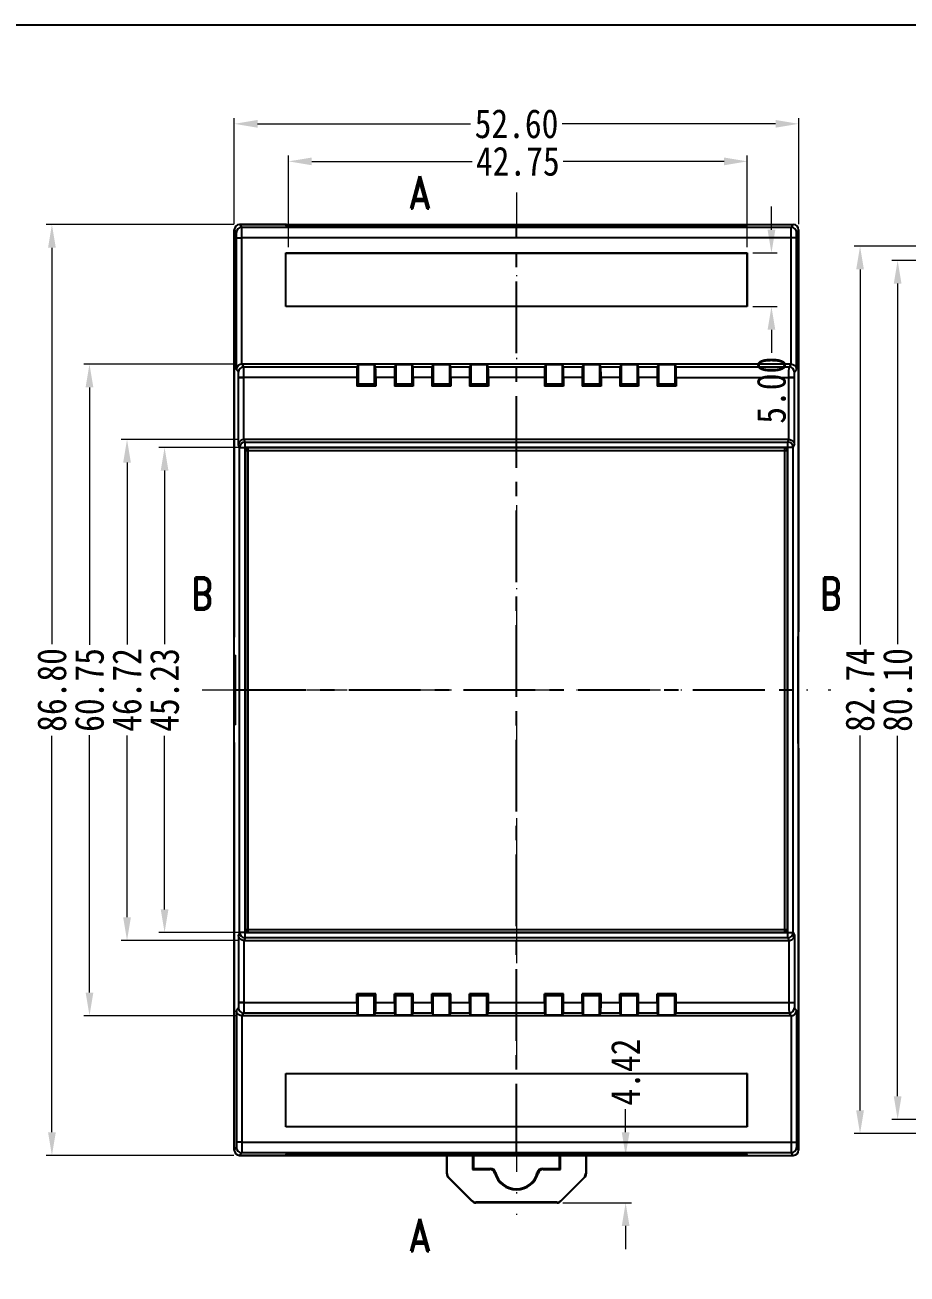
# Model space of a CAD drawing. Header units: millimetres. Extents: x -240 to 62, y -2715 to -2502.
# Drawn here: x -163.6 to -81.4, y -2618.7 to -2502.3 of the extents above; entities that cross this region are included whole.
import ezdxf
from ezdxf.enums import TextEntityAlignment as Align

# ---------------------------------------------------------------- set-up
doc = ezdxf.new("R2010")
doc.units = ezdxf.units.MM
doc.linetypes.add('CENTER', pattern=[50.8, 31.75, -6.35, 6.35, -6.35])
doc.linetypes.add('DIVIDE', pattern=[31.75, 12.7, -6.35, 0, -6.35, 0, -6.35])
doc.layers.add('dim', color=3, linetype='Continuous', lineweight=9)
doc.layers.add('hatch', color=56, linetype='Continuous', lineweight=9)
doc.styles.add('FFS', font='SIMFANG.TTF', dxfattribs={"width": 0.85})
doc.styles.add('LongTou', font='romand.shx', dxfattribs={"width": 0.8, "bigfont": 'whgdtxt.shx'})
doc.dimstyles.new('YanXiu', dxfattribs={"dimtxt": 2.5, "dimasz": 2.2, "dimexe": 1, "dimexo": 0.6, "dimgap": 0.66, "dimtad": 0, "dimzin": 1, "dimdsep": 46, "dimtxsty": 'FFS', "dimcen": 0, "dimclrd": 256, "dimclre": 131, "dimclrt": 42, "dimazin": 0, "dimtfac": 1, "dimtofl": 0, "dimtmove": 0, "dimatfit": 3, "dimfxl": 1, "dimlwd": 5, "dimlwe": 5, "dimarcsym": 0})

# ---------------------------------------------------------------- blocks, each defined once
blk = doc.blocks.new('*D15')
at = {"layer": 'Defpoints', "color": 0}
for p in [(-61.61, 171.48), (-53.86, 171.48), (-53.86, 126.24)]:
    blk.add_point(p, dxfattribs=at)
at = {"layer": 'dim', "color": 131, "lineweight": 5}
for p, q in [((-54.4, 171.48), (-62.15, 171.48)), ((-54.4, 126.24), (-62.15, 126.24))]:
    blk.add_line(p, q, dxfattribs=at)
at = {"layer": 'dim', "lineweight": 5}
for p, q in [((-61.61, 169.32), (-61.61, 153.14)), ((-61.61, 128.4), (-61.61, 144.58))]:
    blk.add_line(p, q, dxfattribs=at)
at = {"layer": 'dim'}
for points in [[(-61.97, 169.32), (-61.25, 169.32), (-61.61, 171.48)], [(-61.97, 128.4), (-61.25, 128.4), (-61.61, 126.24)]]:
    blk.add_solid(points, dxfattribs=at)
at = {"layer": 'dim', "color": 42, "insert": (-61.61, 148.86), "char_height": 2.7, "attachment_point": 5, "rotation": 90, "style": 'FFS'}
blk.add_mtext('45.23', dxfattribs=at)
blk = doc.blocks.new('*D20')
at = {"layer": 'Defpoints', "color": 0}
for p in [(-22.31, 105.46), (-18.64, 105.46), (-25.02, 101.04)]:
    blk.add_point(p, dxfattribs=at)
at = {"layer": 'dim', "lineweight": 5}
for p, q in [((-18.64, 107.62), (-18.64, 109.78)), ((-18.64, 98.88), (-18.64, 96.72))]:
    blk.add_line(p, q, dxfattribs=at)
at = {"layer": 'dim', "color": 131, "lineweight": 5}
for p, q in [((-21.77, 105.46), (-18.1, 105.46)), ((-24.48, 101.04), (-18.1, 101.04))]:
    blk.add_line(p, q, dxfattribs=at)
at = {"layer": 'dim'}
for points in [[(-19, 107.62), (-18.28, 107.62), (-18.64, 105.46)], [(-19, 98.88), (-18.28, 98.88), (-18.64, 101.04)]]:
    blk.add_solid(points, dxfattribs=at)
at = {"layer": 'dim', "color": 42, "insert": (-18.64, 113.23), "char_height": 2.7, "attachment_point": 5, "rotation": 90, "style": 'FFS'}
blk.add_mtext('4.42', dxfattribs=at)
blk = doc.blocks.new('*D24')
at = {"layer": 'Defpoints', "color": 0}
for p in [(-54.61, 192.26), (-72.11, 105.46), (-54.61, 105.46)]:
    blk.add_point(p, dxfattribs=at)
at = {"layer": 'dim', "color": 131, "lineweight": 5}
for p, q in [((-55.15, 192.26), (-72.65, 192.26)), ((-55.15, 105.46), (-72.65, 105.46))]:
    blk.add_line(p, q, dxfattribs=at)
at = {"layer": 'dim', "lineweight": 5}
for p, q in [((-72.11, 190.1), (-72.11, 153.14)), ((-72.11, 107.62), (-72.11, 144.58))]:
    blk.add_line(p, q, dxfattribs=at)
at = {"layer": 'dim'}
for points in [[(-72.47, 190.1), (-71.75, 190.1), (-72.11, 192.26)], [(-72.47, 107.62), (-71.75, 107.62), (-72.11, 105.46)]]:
    blk.add_solid(points, dxfattribs=at)
at = {"layer": 'dim', "color": 42, "insert": (-72.11, 148.86), "char_height": 2.7, "attachment_point": 5, "rotation": 90, "style": 'FFS'}
blk.add_mtext('86.80', dxfattribs=at)
blk = doc.blocks.new('*D25')
at = {"layer": 'Defpoints', "color": 0}
for p in [(-54.41, 179.23), (-68.61, 118.49), (-54.41, 118.49)]:
    blk.add_point(p, dxfattribs=at)
at = {"layer": 'dim', "color": 131, "lineweight": 5}
for p, q in [((-54.95, 179.23), (-69.15, 179.23)), ((-54.95, 118.49), (-69.15, 118.49))]:
    blk.add_line(p, q, dxfattribs=at)
at = {"layer": 'dim', "lineweight": 5}
for p, q in [((-68.61, 177.07), (-68.61, 153.08)), ((-68.61, 120.65), (-68.61, 144.64))]:
    blk.add_line(p, q, dxfattribs=at)
at = {"layer": 'dim'}
for points in [[(-68.97, 177.07), (-68.25, 177.07), (-68.61, 179.23)], [(-68.97, 120.65), (-68.25, 120.65), (-68.61, 118.49)]]:
    blk.add_solid(points, dxfattribs=at)
at = {"layer": 'dim', "color": 42, "insert": (-68.61, 148.86), "char_height": 2.7, "attachment_point": 5, "rotation": 90, "style": 'FFS'}
blk.add_mtext('60.75', dxfattribs=at)
blk = doc.blocks.new('*D26')
at = {"layer": 'Defpoints', "color": 0}
for p in [(-54.21, 172.22), (-65.11, 125.5), (-54.21, 125.5)]:
    blk.add_point(p, dxfattribs=at)
at = {"layer": 'dim', "color": 131, "lineweight": 5}
for p, q in [((-54.75, 172.22), (-65.65, 172.22)), ((-54.75, 125.5), (-65.65, 125.5))]:
    blk.add_line(p, q, dxfattribs=at)
at = {"layer": 'dim', "lineweight": 5}
for p, q in [((-65.11, 170.06), (-65.11, 153.11)), ((-65.11, 127.66), (-65.11, 144.61))]:
    blk.add_line(p, q, dxfattribs=at)
at = {"layer": 'dim'}
for points in [[(-65.47, 170.06), (-64.75, 170.06), (-65.11, 172.22)], [(-65.47, 127.66), (-64.75, 127.66), (-65.11, 125.5)]]:
    blk.add_solid(points, dxfattribs=at)
at = {"layer": 'dim', "color": 42, "insert": (-65.11, 148.86), "char_height": 2.7, "attachment_point": 5, "rotation": 90, "style": 'FFS'}
blk.add_mtext('46.72', dxfattribs=at)
blk = doc.blocks.new('*D27')
at = {"layer": 'Defpoints', "color": 0}
for p in [(54.5, 190.23), (3.21, 107.49), (54.5, 107.49)]:
    blk.add_point(p, dxfattribs=at)
at = {"layer": 'dim', "color": 131, "lineweight": 5}
for p, q in [((53.96, 190.23), (2.67, 190.23)), ((53.96, 107.49), (2.67, 107.49))]:
    blk.add_line(p, q, dxfattribs=at)
at = {"layer": 'dim', "lineweight": 5}
for p, q in [((3.21, 188.07), (3.21, 153.09)), ((3.21, 109.65), (3.21, 144.63))]:
    blk.add_line(p, q, dxfattribs=at)
at = {"layer": 'dim'}
for points in [[(2.85, 188.07), (3.57, 188.07), (3.21, 190.23)], [(2.85, 109.65), (3.57, 109.65), (3.21, 107.49)]]:
    blk.add_solid(points, dxfattribs=at)
at = {"layer": 'dim', "color": 42, "insert": (3.21, 148.86), "char_height": 2.7, "attachment_point": 5, "rotation": 90, "style": 'FFS'}
blk.add_mtext('82.74', dxfattribs=at)
blk = doc.blocks.new('*D28')
at = {"layer": 'Defpoints', "color": 0}
for p in [(54.68, 188.91), (6.71, 108.81), (54.68, 108.81)]:
    blk.add_point(p, dxfattribs=at)
at = {"layer": 'dim', "color": 131, "lineweight": 5}
for p, q in [((54.14, 188.91), (6.17, 188.91)), ((54.14, 108.81), (6.17, 108.81))]:
    blk.add_line(p, q, dxfattribs=at)
at = {"layer": 'dim', "lineweight": 5}
for p, q in [((6.71, 186.75), (6.71, 153.14)), ((6.71, 110.97), (6.71, 144.58))]:
    blk.add_line(p, q, dxfattribs=at)
at = {"layer": 'dim'}
for points in [[(6.35, 186.75), (7.07, 186.75), (6.71, 188.91)], [(6.35, 110.97), (7.07, 110.97), (6.71, 108.81)]]:
    blk.add_solid(points, dxfattribs=at)
at = {"layer": 'dim', "color": 42, "insert": (6.71, 148.86), "char_height": 2.7, "attachment_point": 5, "rotation": 90, "style": 'FFS'}
blk.add_mtext('80.10', dxfattribs=at)
blk = doc.blocks.new('*D44')
at = {"layer": 'Defpoints', "color": 0}
for p in [(-7.31, 189.61), (-7.31, 184.61), (-5.05, 184.61)]:
    blk.add_point(p, dxfattribs=at)
at = {"layer": 'dim', "lineweight": 5}
for p, q in [((-5.05, 191.77), (-5.05, 193.93)), ((-5.05, 182.45), (-5.05, 180.29))]:
    blk.add_line(p, q, dxfattribs=at)
at = {"layer": 'dim', "color": 131, "lineweight": 5}
for p, q in [((-6.77, 189.61), (-4.51, 189.61)), ((-6.77, 184.61), (-4.51, 184.61))]:
    blk.add_line(p, q, dxfattribs=at)
at = {"layer": 'dim'}
for points in [[(-5.41, 191.77), (-4.69, 191.77), (-5.05, 189.61)], [(-5.41, 182.45), (-4.69, 182.45), (-5.05, 184.61)]]:
    blk.add_solid(points, dxfattribs=at)
at = {"layer": 'dim', "color": 42, "insert": (-5.05, 176.81), "char_height": 2.7, "attachment_point": 5, "rotation": 90, "style": 'FFS'}
blk.add_mtext('5.00', dxfattribs=at)
blk = doc.blocks.new('*D45')
at = {"layer": 'Defpoints', "color": 0}
for p in [(-2.51, 201.65), (-55.11, 191.76), (-2.51, 191.76)]:
    blk.add_point(p, dxfattribs=at)
at = {"layer": 'dim', "color": 131, "lineweight": 5}
for p, q in [((-55.11, 192.3), (-55.11, 202.19)), ((-2.51, 192.3), (-2.51, 202.19))]:
    blk.add_line(p, q, dxfattribs=at)
at = {"layer": 'dim', "lineweight": 5}
for p, q in [((-52.95, 201.65), (-33.09, 201.65)), ((-4.67, 201.65), (-24.54, 201.65))]:
    blk.add_line(p, q, dxfattribs=at)
at = {"layer": 'dim'}
for points in [[(-52.95, 202.01), (-52.95, 201.29), (-55.11, 201.65)], [(-4.67, 202.01), (-4.67, 201.29), (-2.51, 201.65)]]:
    blk.add_solid(points, dxfattribs=at)
at = {"layer": 'dim', "color": 42, "insert": (-28.81, 201.65), "char_height": 2.7, "attachment_point": 5, "style": 'FFS'}
blk.add_mtext('52.60', dxfattribs=at)
blk = doc.blocks.new('*D46')
at = {"layer": 'Defpoints', "color": 0}
for p in [(-7.31, 198.15), (-50.06, 189.61), (-7.31, 189.61)]:
    blk.add_point(p, dxfattribs=at)
at = {"layer": 'dim', "color": 131, "lineweight": 5}
for p, q in [((-50.06, 190.15), (-50.06, 198.69)), ((-7.31, 190.15), (-7.31, 198.69))]:
    blk.add_line(p, q, dxfattribs=at)
at = {"layer": 'dim', "lineweight": 5}
for p, q in [((-47.9, 198.15), (-32.93, 198.15)), ((-9.47, 198.15), (-24.45, 198.15))]:
    blk.add_line(p, q, dxfattribs=at)
at = {"layer": 'dim'}
for points in [[(-47.9, 198.51), (-47.9, 197.79), (-50.06, 198.15)], [(-9.47, 198.51), (-9.47, 197.79), (-7.31, 198.15)]]:
    blk.add_solid(points, dxfattribs=at)
at = {"layer": 'dim', "color": 42, "insert": (-28.69, 198.15), "char_height": 2.7, "attachment_point": 5, "style": 'FFS'}
blk.add_mtext('42.75', dxfattribs=at)
blk = doc.blocks.new('u56')
at = {"color": 7}
for p, q in [((-54.414, 192.017), (-54.614, 192.26)), ((-50.264, 192.26), (-54.614, 192.26)), ((-54.614, 192.26), (-50.364, 192.26)), ((-50.364, 192.26), (-50.219, 192.085)), ((-50.264, 192.26), (-50.264, 192.139)), ((-50.172, 192.229), (-50.264, 192.26)), ((-50.264, 192.26), (-3.014, 192.26)), ((-50.172, 192.085), (-50.172, 192.229)), ((-7.455, 192.229), (-50.172, 192.229)), ((-7.455, 192.229), (-7.364, 192.26)), ((-7.455, 192.085), (-7.455, 192.229)), ((-7.264, 192.26), (-7.408, 192.085)), ((-7.364, 192.26), (-7.364, 192.139)), ((-3.214, 192.017), (-3.014, 192.26)), ((-55.114, 191.76), (-55.114, 153.771)), ((-55.114, 105.96), (-55.114, 191.76)), ((-54.914, 191.517), (-55.114, 191.76)), ((-54.909, 178.741), (-54.909, 191.017)), ((-54.909, 191.017), (-54.409, 191.017)), ((-54.414, 192.017), (-3.214, 192.017)), ((-54.409, 179.235), (-54.409, 191.017)), ((-3.219, 191.017), (-54.409, 191.017)), ((-50.219, 192.085), (-7.408, 192.085)), ((-3.219, 179.235), (-3.219, 191.017)), ((-2.719, 191.017), (-3.219, 191.017)), ((-2.719, 178.741), (-2.719, 191.017)), ((-2.714, 191.517), (-2.514, 191.76)), ((-2.514, 105.96), (-2.514, 191.76)), ((-2.514, 191.76), (-2.514, 154.271)), ((-50.314, 184.61), (-50.314, 189.61)), ((-50.314, 189.61), (-50.298, 189.594)), ((-50.314, 189.61), (-7.314, 189.61)), ((-50.298, 184.626), (-50.298, 189.594)), ((-50.298, 189.594), (-7.329, 189.594)), ((-7.314, 189.61), (-7.329, 189.594)), ((-7.329, 189.594), (-7.329, 184.626)), ((-7.314, 189.61), (-7.314, 184.61)), ((-50.314, 184.61), (-50.298, 184.626)), ((-7.314, 184.61), (-50.314, 184.61)), ((-7.329, 184.626), (-50.298, 184.626)), ((-7.314, 184.61), (-7.329, 184.626)), ((-54.718, 178.498), (-54.909, 178.741)), ((-54.218, 178.998), (-54.403, 179.235)), ((-3.41, 178.998), (-3.224, 179.235)), ((-2.91, 178.498), (-2.719, 178.741)), ((-54.713, 171.732), (-54.713, 177.998)), ((-54.713, 177.998), (-54.213, 177.998)), ((-54.213, 172.219), (-54.213, 177.998)), ((-3.415, 172.219), (-3.415, 177.998)), ((-2.915, 177.998), (-3.415, 177.998)), ((-2.915, 171.732), (-2.915, 177.998)), ((-54.613, 171.477), (-54.713, 171.732)), ((-54.613, 126.242), (-54.613, 171.477)), ((-54.613, 171.477), (-54.113, 171.477)), ((-3.415, 172.219), (-54.213, 172.219)), ((-54.113, 171.977), (-54.208, 172.219)), ((-54.113, 125.743), (-54.113, 171.977)), ((-54.113, 171.977), (-3.515, 171.977)), ((-3.515, 171.477), (-54.113, 171.477)), ((-54.113, 171.227), (-54.113, 150.902)), ((-54.065, 171.18), (-54.113, 171.227)), ((-53.815, 171.43), (-53.863, 171.477)), ((-53.815, 126.29), (-53.815, 171.43)), ((-3.812, 171.43), (-53.815, 171.43)), ((-3.812, 171.43), (-3.765, 171.477)), ((-3.812, 126.29), (-3.812, 171.43)), ((-3.562, 171.18), (-3.515, 171.227)), ((-3.515, 171.977), (-3.42, 172.219)), ((-3.515, 125.743), (-3.515, 171.977)), ((-3.015, 171.477), (-3.515, 171.477)), ((-3.515, 150.902), (-3.515, 171.227)), ((-3.015, 171.477), (-2.915, 171.732)), ((-3.015, 126.242), (-3.015, 171.477)), ((-54.065, 171.18), (-54.065, 126.54)), ((-54.065, 171.18), (-3.562, 171.18)), ((-3.562, 126.54), (-3.562, 171.18)), ((-2.601, 153.86), (-2.553, 153.86)), ((-2.601, 153.86), (-2.601, 143.86)), ((-2.553, 143.86), (-2.553, 153.86)), ((-55.075, 145.61), (-55.075, 152.11)), ((-55.026, 152.11), (-55.075, 152.11)), ((-55.026, 152.11), (-55.026, 145.61)), ((-54.113, 150.902), (-54.085, 150.86)), ((-54.085, 150.86), (-54.085, 146.86)), ((-3.515, 150.902), (-3.543, 150.86)), ((-3.543, 150.86), (-3.543, 146.86)), ((-54.113, 146.818), (-54.085, 146.86)), ((-54.113, 146.818), (-54.113, 126.492)), ((-3.515, 146.818), (-3.543, 146.86)), ((-3.515, 126.492), (-3.515, 146.818)), ((-55.075, 145.61), (-55.026, 145.61)), ((-55.114, 143.949), (-55.114, 105.96)), ((-2.553, 143.86), (-2.601, 143.86)), ((-2.514, 143.449), (-2.514, 105.96)), ((-54.613, 126.242), (-54.713, 125.987)), ((-54.713, 125.987), (-54.713, 119.722)), ((-54.113, 126.242), (-54.613, 126.242)), ((-54.065, 126.54), (-54.113, 126.492)), ((-54.113, 126.242), (-3.515, 126.242)), ((-54.065, 126.54), (-3.562, 126.54)), ((-53.815, 126.29), (-53.863, 126.242)), ((-53.815, 126.29), (-3.812, 126.29)), ((-3.812, 126.29), (-3.765, 126.242)), ((-3.562, 126.54), (-3.515, 126.492)), ((-3.515, 126.242), (-3.015, 126.242)), ((-3.015, 126.242), (-2.915, 125.987)), ((-2.915, 125.987), (-2.915, 119.722)), ((-54.213, 125.5), (-54.213, 119.722)), ((-54.213, 125.5), (-3.415, 125.5)), ((-54.113, 125.743), (-54.208, 125.5)), ((-3.515, 125.743), (-54.113, 125.743)), ((-3.515, 125.743), (-3.42, 125.5)), ((-3.415, 125.5), (-3.415, 119.722)), ((-54.718, 119.222), (-54.909, 118.978)), ((-54.909, 118.978), (-54.909, 106.702)), ((-54.213, 119.722), (-54.713, 119.722)), ((-3.415, 119.722), (-2.915, 119.722)), ((-2.91, 119.222), (-2.719, 118.978)), ((-2.719, 118.978), (-2.719, 106.702)), ((-54.409, 118.485), (-54.409, 106.702)), ((-54.218, 118.722), (-54.403, 118.485)), ((-3.41, 118.722), (-3.224, 118.485)), ((-3.219, 118.485), (-3.219, 106.702)), ((-50.314, 113.11), (-50.298, 113.094)), ((-50.314, 113.11), (-7.314, 113.11)), ((-50.314, 108.11), (-50.314, 113.11)), ((-50.298, 113.094), (-7.329, 113.094)), ((-50.298, 108.126), (-50.298, 113.094)), ((-7.314, 113.11), (-7.329, 113.094)), ((-7.329, 113.094), (-7.329, 108.126)), ((-7.314, 113.11), (-7.314, 108.11)), ((-50.314, 108.11), (-50.298, 108.126)), ((-7.314, 108.11), (-50.314, 108.11)), ((-7.329, 108.126), (-50.298, 108.126)), ((-7.314, 108.11), (-7.329, 108.126)), ((-54.914, 106.202), (-55.114, 105.96)), ((-54.409, 106.702), (-54.909, 106.702)), ((-54.409, 106.702), (-3.219, 106.702)), ((-3.219, 106.702), (-2.719, 106.702)), ((-2.714, 106.202), (-2.514, 105.96)), ((-54.414, 105.702), (-54.614, 105.46)), ((-50.364, 105.46), (-54.614, 105.46)), ((-54.614, 105.46), (-50.264, 105.46)), ((-3.214, 105.702), (-54.414, 105.702)), ((-50.219, 105.635), (-50.364, 105.46)), ((-50.264, 105.581), (-50.264, 105.46)), ((-50.172, 105.49), (-50.264, 105.46)), ((-50.264, 105.46), (-3.014, 105.46)), ((-7.408, 105.635), (-50.219, 105.635)), ((-50.172, 105.49), (-50.172, 105.635)), ((-50.172, 105.49), (-7.455, 105.49)), ((-35.314, 103.747), (-35.314, 105.46)), ((-35.268, 103.766), (-35.268, 105.46)), ((-32.905, 105.46), (-32.905, 104.148)), ((-32.814, 105.44), (-32.834, 105.46)), ((-30.484, 105.44), (-32.814, 105.44)), ((-32.814, 105.44), (-32.814, 104.24)), ((-24.814, 105.44), (-27.143, 105.44)), ((-24.814, 105.44), (-24.794, 105.46)), ((-24.814, 104.24), (-24.814, 105.44)), ((-24.722, 104.148), (-24.722, 105.46)), ((-22.359, 105.46), (-22.359, 103.766)), ((-22.314, 105.46), (-22.314, 103.747)), ((-7.455, 105.49), (-7.455, 105.635)), ((-7.455, 105.49), (-7.364, 105.46)), ((-7.408, 105.635), (-7.264, 105.46)), ((-7.364, 105.581), (-7.364, 105.46)), ((-3.214, 105.702), (-3.014, 105.46)), ((-35.314, 103.747), (-35.268, 103.766)), ((-32.814, 104.24), (-32.905, 104.148)), ((-32.905, 104.148), (-31.311, 104.148)), ((-32.814, 104.24), (-31.24, 104.24)), ((-26.387, 104.24), (-24.814, 104.24)), ((-26.316, 104.148), (-24.722, 104.148)), ((-24.814, 104.24), (-24.722, 104.148)), ((-22.314, 103.747), (-22.359, 103.766)), ((-35.167, 103.393), (-35.122, 103.412)), ((-32.96, 101.186), (-35.167, 103.393)), ((-32.941, 101.232), (-35.122, 103.412)), ((-22.505, 103.412), (-24.686, 101.232)), ((-22.46, 103.393), (-24.667, 101.186)), ((-22.46, 103.393), (-22.505, 103.412)), ((-32.96, 101.186), (-32.941, 101.232)), ((-32.607, 101.04), (-32.588, 101.085)), ((-25.021, 101.04), (-32.607, 101.04)), ((-25.039, 101.085), (-32.588, 101.085)), ((-25.021, 101.04), (-25.039, 101.085)), ((-24.667, 101.186), (-24.686, 101.232))]:
    blk.add_line(p, q, dxfattribs=at)
at = {"color": 1, "linetype": 'CENTER', "ltscale": 0.2104}
for p, q in [((-28.814, 105.46), (-28.814, 192.26)), ((-55.114, 148.86), (-2.514, 148.86))]:
    blk.add_line(p, q, dxfattribs=at)
at = {"color": 7, "linetype": 'Continuous'}
for p, q in [((-3.219, 179.235), (-54.409, 179.235)), ((-54.218, 178.998), (-43.686, 178.998)), ((-43.686, 178.998), (-43.564, 179.182)), ((-42.064, 179.182), (-43.564, 179.182)), ((-43.564, 179.182), (-43.564, 177.383)), ((-41.941, 178.998), (-42.064, 179.182)), ((-42.064, 179.182), (-42.064, 177.383)), ((-41.941, 178.998), (-40.186, 178.998)), ((-40.186, 178.998), (-40.064, 179.182)), ((-38.564, 179.182), (-40.064, 179.182)), ((-40.064, 179.182), (-40.064, 177.383)), ((-38.441, 178.998), (-38.564, 179.182)), ((-38.564, 179.182), (-38.564, 177.383)), ((-38.441, 178.998), (-36.686, 178.998)), ((-36.686, 178.998), (-36.564, 179.182)), ((-35.064, 179.182), (-36.564, 179.182)), ((-36.564, 179.182), (-36.564, 177.383)), ((-34.941, 178.998), (-35.064, 179.182)), ((-35.064, 179.182), (-35.064, 177.383)), ((-34.941, 178.998), (-33.186, 178.998)), ((-33.186, 178.998), (-33.064, 179.182)), ((-31.564, 179.182), (-33.064, 179.182)), ((-33.064, 179.182), (-33.064, 177.383)), ((-31.441, 178.998), (-31.564, 179.182)), ((-31.564, 179.182), (-31.564, 177.383)), ((-31.441, 178.998), (-26.186, 178.998)), ((-26.186, 178.998), (-26.064, 179.182)), ((-24.564, 179.182), (-26.064, 179.182)), ((-26.064, 179.182), (-26.064, 177.383)), ((-24.441, 178.998), (-24.564, 179.182)), ((-24.564, 179.182), (-24.564, 177.383)), ((-24.441, 178.998), (-22.686, 178.998)), ((-22.686, 178.998), (-22.564, 179.182)), ((-21.064, 179.182), (-22.564, 179.182)), ((-22.564, 179.182), (-22.564, 177.383)), ((-20.941, 178.998), (-21.064, 179.182)), ((-21.064, 179.182), (-21.064, 177.383)), ((-20.941, 178.998), (-19.186, 178.998)), ((-19.186, 178.998), (-19.064, 179.182)), ((-17.564, 179.182), (-19.064, 179.182)), ((-19.064, 179.182), (-19.064, 177.383)), ((-17.441, 178.998), (-17.564, 179.182)), ((-17.564, 179.182), (-17.564, 177.383)), ((-17.441, 178.998), (-15.686, 178.998)), ((-15.686, 178.998), (-15.564, 179.182)), ((-14.064, 179.182), (-15.564, 179.182)), ((-15.564, 179.182), (-15.564, 177.383)), ((-13.941, 178.998), (-14.064, 179.182)), ((-14.064, 179.182), (-14.064, 177.383)), ((-13.941, 178.998), (-3.41, 178.998)), ((-43.695, 177.998), (-54.713, 177.998)), ((-43.695, 177.998), (-43.695, 177.186)), ((-43.695, 177.186), (-43.564, 177.383)), ((-41.933, 177.186), (-43.695, 177.186)), ((-41.949, 177.21), (-43.679, 177.21)), ((-42.064, 177.383), (-43.564, 177.383)), ((-41.933, 177.186), (-42.064, 177.383)), ((-40.195, 177.998), (-41.933, 177.998)), ((-41.933, 177.998), (-41.933, 177.186)), ((-40.195, 177.998), (-40.195, 177.186)), ((-40.195, 177.186), (-40.064, 177.383)), ((-38.433, 177.186), (-40.195, 177.186)), ((-38.449, 177.21), (-40.179, 177.21)), ((-38.564, 177.383), (-40.064, 177.383)), ((-39.002, 177.383), (-39.002, 177.21)), ((-38.938, 177.21), (-38.938, 177.383)), ((-38.814, 177.21), (-38.814, 177.383)), ((-38.768, 177.21), (-38.768, 177.383)), ((-38.433, 177.186), (-38.564, 177.383)), ((-36.695, 177.998), (-38.433, 177.998)), ((-38.433, 177.998), (-38.433, 177.186)), ((-36.695, 177.998), (-36.695, 177.186)), ((-36.695, 177.186), (-36.564, 177.383)), ((-34.933, 177.186), (-36.695, 177.186)), ((-34.949, 177.21), (-36.679, 177.21)), ((-35.064, 177.383), (-36.564, 177.383)), ((-35.914, 177.383), (-35.914, 177.21)), ((-35.875, 177.383), (-35.875, 177.21)), ((-34.933, 177.186), (-35.064, 177.383)), ((-33.195, 177.998), (-34.933, 177.998)), ((-34.933, 177.998), (-34.933, 177.186)), ((-33.195, 177.998), (-33.195, 177.186)), ((-33.195, 177.186), (-33.064, 177.383)), ((-31.433, 177.186), (-33.195, 177.186)), ((-31.449, 177.21), (-33.179, 177.21)), ((-31.564, 177.383), (-33.064, 177.383)), ((-31.433, 177.186), (-31.564, 177.383)), ((-26.195, 177.998), (-31.433, 177.998)), ((-31.433, 177.998), (-31.433, 177.186)), ((-26.195, 177.998), (-26.195, 177.186)), ((-26.195, 177.186), (-26.064, 177.383)), ((-24.433, 177.186), (-26.195, 177.186)), ((-24.449, 177.21), (-26.179, 177.21)), ((-24.564, 177.383), (-26.064, 177.383)), ((-24.433, 177.186), (-24.564, 177.383)), ((-22.695, 177.998), (-24.433, 177.998)), ((-24.433, 177.998), (-24.433, 177.186)), ((-22.695, 177.998), (-22.695, 177.186)), ((-22.695, 177.186), (-22.564, 177.383)), ((-20.933, 177.186), (-22.695, 177.186)), ((-20.949, 177.21), (-22.679, 177.21)), ((-21.064, 177.383), (-22.564, 177.383)), ((-21.752, 177.383), (-21.752, 177.21)), ((-21.714, 177.21), (-21.714, 177.383)), ((-20.933, 177.186), (-21.064, 177.383)), ((-19.195, 177.998), (-20.933, 177.998)), ((-20.933, 177.998), (-20.933, 177.186)), ((-19.195, 177.998), (-19.195, 177.186)), ((-19.195, 177.186), (-19.064, 177.383)), ((-17.433, 177.186), (-19.195, 177.186)), ((-17.449, 177.21), (-19.179, 177.21)), ((-17.564, 177.383), (-19.064, 177.383)), ((-18.859, 177.21), (-18.859, 177.383)), ((-18.814, 177.21), (-18.814, 177.383)), ((-18.689, 177.21), (-18.689, 177.383)), ((-18.625, 177.383), (-18.625, 177.21)), ((-17.433, 177.186), (-17.564, 177.383)), ((-15.695, 177.998), (-17.433, 177.998)), ((-17.433, 177.998), (-17.433, 177.186)), ((-15.695, 177.998), (-15.695, 177.186)), ((-15.695, 177.186), (-15.564, 177.383)), ((-13.933, 177.186), (-15.695, 177.186)), ((-13.949, 177.21), (-15.679, 177.21)), ((-14.064, 177.383), (-15.564, 177.383)), ((-13.933, 177.186), (-14.064, 177.383)), ((-13.933, 177.998), (-2.915, 177.998)), ((-13.933, 177.998), (-13.933, 177.186)), ((-43.695, 119.722), (-43.695, 120.533)), ((-43.564, 120.336), (-43.695, 120.533)), ((-41.933, 120.533), (-43.695, 120.533)), ((-41.949, 120.51), (-43.679, 120.51)), ((-43.564, 118.538), (-43.564, 120.336)), ((-42.064, 120.336), (-43.564, 120.336)), ((-42.064, 120.336), (-41.933, 120.533)), ((-42.064, 118.538), (-42.064, 120.336)), ((-41.933, 119.722), (-41.933, 120.533)), ((-40.195, 119.722), (-40.195, 120.533)), ((-40.064, 120.336), (-40.195, 120.533)), ((-38.433, 120.533), (-40.195, 120.533)), ((-38.449, 120.51), (-40.179, 120.51)), ((-40.064, 118.538), (-40.064, 120.336)), ((-38.564, 120.336), (-40.064, 120.336)), ((-38.564, 120.336), (-38.433, 120.533)), ((-38.564, 118.538), (-38.564, 120.336)), ((-38.433, 119.722), (-38.433, 120.533)), ((-36.695, 119.722), (-36.695, 120.533)), ((-36.564, 120.336), (-36.695, 120.533)), ((-34.933, 120.533), (-36.695, 120.533)), ((-34.949, 120.51), (-36.679, 120.51)), ((-36.564, 118.538), (-36.564, 120.336)), ((-35.064, 120.336), (-36.564, 120.336)), ((-35.064, 120.336), (-34.933, 120.533)), ((-35.064, 118.538), (-35.064, 120.336)), ((-34.933, 119.722), (-34.933, 120.533)), ((-33.195, 119.722), (-33.195, 120.533)), ((-33.064, 120.336), (-33.195, 120.533)), ((-31.433, 120.533), (-33.195, 120.533)), ((-31.449, 120.51), (-33.179, 120.51)), ((-33.064, 118.538), (-33.064, 120.336)), ((-31.564, 120.336), (-33.064, 120.336)), ((-31.564, 120.336), (-31.433, 120.533)), ((-31.564, 118.538), (-31.564, 120.336)), ((-31.433, 119.722), (-31.433, 120.533)), ((-26.195, 119.722), (-26.195, 120.533)), ((-26.064, 120.336), (-26.195, 120.533)), ((-24.433, 120.533), (-26.195, 120.533)), ((-24.449, 120.51), (-26.179, 120.51)), ((-26.064, 118.538), (-26.064, 120.336)), ((-24.564, 120.336), (-26.064, 120.336)), ((-24.564, 120.336), (-24.433, 120.533)), ((-24.564, 118.538), (-24.564, 120.336)), ((-24.433, 119.722), (-24.433, 120.533)), ((-22.695, 119.722), (-22.695, 120.533)), ((-22.564, 120.336), (-22.695, 120.533)), ((-20.933, 120.533), (-22.695, 120.533)), ((-20.949, 120.51), (-22.679, 120.51)), ((-22.564, 118.538), (-22.564, 120.336)), ((-21.064, 120.336), (-22.564, 120.336)), ((-21.064, 120.336), (-20.933, 120.533)), ((-21.064, 118.538), (-21.064, 120.336)), ((-20.933, 119.722), (-20.933, 120.533)), ((-19.195, 119.722), (-19.195, 120.533)), ((-19.064, 120.336), (-19.195, 120.533)), ((-17.433, 120.533), (-19.195, 120.533)), ((-17.449, 120.51), (-19.179, 120.51)), ((-19.064, 118.538), (-19.064, 120.336)), ((-17.564, 120.336), (-19.064, 120.336)), ((-17.564, 120.336), (-17.433, 120.533)), ((-17.564, 118.538), (-17.564, 120.336)), ((-17.433, 119.722), (-17.433, 120.533)), ((-15.695, 119.722), (-15.695, 120.533)), ((-15.564, 120.336), (-15.695, 120.533)), ((-13.933, 120.533), (-15.695, 120.533)), ((-13.949, 120.51), (-15.679, 120.51)), ((-15.564, 118.538), (-15.564, 120.336)), ((-14.064, 120.336), (-15.564, 120.336)), ((-14.064, 120.336), (-13.933, 120.533)), ((-14.064, 118.538), (-14.064, 120.336)), ((-13.933, 119.722), (-13.933, 120.533)), ((-54.713, 119.722), (-43.695, 119.722)), ((-41.933, 119.722), (-40.195, 119.722)), ((-38.433, 119.722), (-36.695, 119.722)), ((-34.933, 119.722), (-33.195, 119.722)), ((-31.433, 119.722), (-26.195, 119.722)), ((-24.433, 119.722), (-22.695, 119.722)), ((-20.933, 119.722), (-19.195, 119.722)), ((-17.433, 119.722), (-15.695, 119.722)), ((-13.933, 119.722), (-2.915, 119.722)), ((-3.224, 118.485), (-54.403, 118.485)), ((-43.686, 118.722), (-54.218, 118.722)), ((-43.686, 118.722), (-43.564, 118.538)), ((-42.064, 118.538), (-43.564, 118.538)), ((-41.941, 118.722), (-42.064, 118.538)), ((-40.186, 118.722), (-41.941, 118.722)), ((-40.186, 118.722), (-40.064, 118.538)), ((-38.564, 118.538), (-40.064, 118.538)), ((-38.441, 118.722), (-38.564, 118.538)), ((-36.686, 118.722), (-38.441, 118.722)), ((-36.686, 118.722), (-36.564, 118.538)), ((-35.064, 118.538), (-36.564, 118.538)), ((-34.941, 118.722), (-35.064, 118.538)), ((-33.186, 118.722), (-34.941, 118.722)), ((-33.186, 118.722), (-33.064, 118.538)), ((-31.564, 118.538), (-33.064, 118.538)), ((-31.441, 118.722), (-31.564, 118.538)), ((-26.186, 118.722), (-31.441, 118.722)), ((-26.186, 118.722), (-26.064, 118.538)), ((-24.564, 118.538), (-26.064, 118.538)), ((-24.441, 118.722), (-24.564, 118.538)), ((-22.686, 118.722), (-24.441, 118.722)), ((-22.686, 118.722), (-22.564, 118.538)), ((-21.064, 118.538), (-22.564, 118.538)), ((-20.941, 118.722), (-21.064, 118.538)), ((-19.186, 118.722), (-20.941, 118.722)), ((-19.186, 118.722), (-19.064, 118.538)), ((-17.564, 118.538), (-19.064, 118.538)), ((-17.441, 118.722), (-17.564, 118.538)), ((-15.686, 118.722), (-17.441, 118.722)), ((-15.686, 118.722), (-15.564, 118.538)), ((-14.064, 118.538), (-15.564, 118.538)), ((-13.941, 118.722), (-14.064, 118.538)), ((-3.41, 118.722), (-13.941, 118.722))]:
    blk.add_line(p, q, dxfattribs=at)
at = {"color": 7}
for centre, radius, start, end in [((-54.414, 191.517), 0.5, 90.0082, 179.99037), ((-3.214, 191.517), 0.5, 0.00963, 89.9918), ((-54.218, 178.498), 0.5, 90.00842, 179.98966), ((-3.41, 178.498), 0.5, 0.01034, 89.99158), ((-54.113, 171.477), 0.5, 90.00971, 179.97234), ((-53.815, 171.18), 0.25, 90.08262, 179.91738), ((-3.812, 171.18), 0.25, 0.08378, 89.91622), ((-3.515, 171.477), 0.5, 0.02769, 89.99027), ((-54.113, 126.243), 0.5, 180.02762, 269.99036), ((-53.815, 126.54), 0.25, 180.08262, 269.91738), ((-3.812, 126.54), 0.25, 270.08378, 359.91622), ((-3.515, 126.243), 0.5, 270.00965, 359.97239), ((-54.218, 119.222), 0.5, 180.01034, 269.99158), ((-3.41, 119.222), 0.5, 270.00842, 359.98966), ((-54.414, 106.202), 0.5, 180.00963, 269.9918), ((-3.214, 106.202), 0.5, 270.0082, 359.99037), ((-23.005, 109.47), 8.496, 208.16337, 208.3163), ((-28.814, 104.34), 2, 145.87704, 146.63299), ((-28.814, 104.34), 2, 33.36701, 34.12296), ((-34.623, 109.47), 8.496, 331.6837, 331.83663), ((-34.814, 103.747), 0.5, 179.99894, 225.00106), ((-24.675, 99.101), 8.337, 141.94583, 142.7414), ((-31.311, 103.648), 0.5, 15.472, 90.00361), ((-31.24, 103.74), 0.5, 13.87956, 90.00391), ((-26.643, 99.882), 5.721, 135.9523, 137.03226), ((-28.814, 104.34), 2.092, 195.4756, 344.5244), ((-28.814, 104.34), 2, 193.88347, 346.11653), ((-26.387, 103.74), 0.5, 89.99609, 166.12044), ((-30.985, 99.882), 5.722, 42.96774, 44.0477), ((-26.316, 103.648), 0.5, 89.99639, 164.528), ((-32.952, 99.101), 8.337, 37.2586, 38.05417), ((-22.813, 103.747), 0.5, 314.99894, 0.00106), ((-32.607, 101.539), 0.5, 224.99894, 270.00106), ((-25.021, 101.539), 0.5, 269.99894, 315.00106)]:
    blk.add_arc(centre, radius, start, end, dxfattribs=at)
for centre, major_axis, ratio, start_param, end_param in [((-54.614, 191.76), (0.354, -0.354), 0.9999239, 2.3562326, 3.9269527), ((-54.614, 191.76), (-0.318, 0.386), 0.9998688, -0.6895822, 0.8810852), ((-3.014, 191.76), (-0.354, -0.354), 0.9999239, 8.6394179, 10.210138), ((-3.014, 191.76), (0.318, 0.386), 0.9998688, 5.4021001, 6.9727676), ((-53.863, 171.227), (0.177, -0.177), 0.9987828, 2.3568035, 3.9263818), ((-3.765, 171.227), (0.177, 0.177), 0.9987828, -0.7847892, 0.7847892), ((-53.863, 126.493), (0.177, 0.177), 0.9987828, -3.9263818, -2.3568035), ((-3.765, 126.493), (-0.177, 0.177), 0.9987828, -3.9263818, -2.3568035), ((-54.614, 105.96), (0.354, 0.354), 0.9999239, -3.9269527, -2.3562326), ((-54.614, 105.96), (0.318, 0.386), 0.9998688, -4.0226779, -2.4520104), ((-3.014, 105.96), (-0.354, 0.354), 0.9999239, 8.6394179, 10.210138), ((-3.014, 105.96), (0.318, -0.386), 0.9998688, 5.5936031, 7.1642705), ((-34.768, 103.766), (-0.462, -0.191), 0.9992864, -0.3924468, 0.3924468), ((-22.859, 103.766), (0.462, -0.191), 0.9992864, -0.3924468, 0.3924468), ((-32.588, 101.586), (-0.191, -0.462), 0.9992864, -0.3924468, 0.3924468), ((-25.04, 101.586), (0.191, -0.462), 0.9992864, -0.3924468, 0.3924468)]:
    blk.add_ellipse(centre, major_axis=major_axis, ratio=ratio, start_param=start_param, end_param=end_param, dxfattribs=at)
at = {"color": 7, "linetype": 'Continuous'}
for centre, start_param, end_param in [((-43.686, 177.998), 0.0131571, 1.5707963), ((-41.942, 177.998), -1.5707963, -0.0131571), ((-40.186, 177.998), 0.0131571, 1.5707963), ((-38.442, 177.998), -1.5707963, -0.0131571), ((-36.686, 177.998), 0.0131571, 1.5707963), ((-34.942, 177.998), -1.5707963, -0.0131571), ((-33.186, 177.998), 0.0131571, 1.5707963), ((-31.442, 177.998), -1.5707963, -0.0131571), ((-26.186, 177.998), 0.0131571, 1.5707963), ((-24.442, 177.998), -1.5707963, -0.0131571), ((-22.686, 177.998), 0.0131571, 1.5707963), ((-20.942, 177.998), -1.5707963, -0.0131571), ((-19.186, 177.998), 0.0131571, 1.5707963), ((-17.442, 177.998), -1.5707963, -0.0131571), ((-15.686, 177.998), 0.0131571, 1.5707963), ((-13.942, 177.998), -1.5707963, -0.0131571), ((-43.686, 119.722), -4.712389, -3.1547498), ((-41.942, 119.722), -3.1284355, -1.5707963), ((-40.186, 119.722), -4.712389, -3.1547498), ((-38.442, 119.722), -3.1284355, -1.5707963), ((-36.686, 119.722), -4.712389, -3.1547498), ((-34.942, 119.722), -3.1284355, -1.5707963), ((-33.186, 119.722), -4.712389, -3.1547498), ((-31.442, 119.722), -3.1284355, -1.5707963), ((-26.186, 119.722), -4.712389, -3.1547498), ((-24.442, 119.722), -3.1284355, -1.5707963), ((-22.686, 119.722), -4.712389, -3.1547498), ((-20.942, 119.722), -3.1284355, -1.5707963), ((-19.186, 119.722), -4.712389, -3.1547498), ((-17.442, 119.722), -3.1284355, -1.5707963), ((-15.686, 119.722), -4.712389, -3.1547498), ((-13.942, 119.722), -3.1284355, -1.5707963)]:
    blk.add_ellipse(centre, major_axis=(0, 1), ratio=0.0087269, start_param=start_param, end_param=end_param, dxfattribs=at)
at = {"color": 7}
for points, start_tangent, end_tangent in [([(-54.909, 191.017), (-54.909, 191.17), (-54.909, 191.309), (-54.911, 191.419), (-54.912, 191.491), (-54.914, 191.517)], (-0.0000002, 1), (-0.6514334, 0.7587058)), ([(-54.409, 191.017), (-54.409, 191.324), (-54.409, 191.601), (-54.411, 191.822), (-54.412, 191.965), (-54.414, 192.017)], (-0.0000008, 1), (-0.3878753, 0.9217118)), ([(-3.219, 191.017), (-3.219, 191.324), (-3.218, 191.601), (-3.217, 191.822), (-3.215, 191.965), (-3.214, 192.017)], (0.0000008, 1), (0.3878753, 0.9217118)), ([(-2.719, 191.017), (-2.719, 191.17), (-2.718, 191.309), (-2.717, 191.419), (-2.715, 191.491), (-2.714, 191.517)], (0.0000002, 1), (0.6514334, 0.7587058)), ([(-54.403, 179.235), (-54.565, 179.208), (-54.693, 179.144), (-54.79, 179.057), (-54.857, 178.956), (-54.895, 178.848), (-54.909, 178.741)], (-1, 0), (-0.0104447, -0.9999455)), ([(-54.713, 177.998), (-54.713, 178.15), (-54.714, 178.289), (-54.715, 178.4), (-54.716, 178.472), (-54.718, 178.498)], (-0.0000002, 1), (-0.6312949, 0.7755429)), ([(-54.213, 177.998), (-54.213, 178.304), (-54.214, 178.581), (-54.215, 178.802), (-54.216, 178.945), (-54.218, 178.998)], (-0.0000008, 1), (-0.370925, 0.9286628)), ([(-3.415, 177.998), (-3.414, 178.304), (-3.414, 178.581), (-3.413, 178.802), (-3.411, 178.945), (-3.41, 178.998)], (0.0000008, 1), (0.370925, 0.9286628)), ([(-3.224, 179.235), (-3.063, 179.208), (-2.935, 179.144), (-2.838, 179.057), (-2.771, 178.956), (-2.732, 178.848), (-2.719, 178.741)], (1, 0), (0.0104447, -0.9999455)), ([(-2.915, 177.998), (-2.915, 178.15), (-2.914, 178.289), (-2.913, 178.4), (-2.911, 178.472), (-2.91, 178.498)], (0.0000002, 1), (0.6312949, 0.7755429)), ([(-54.208, 172.219), (-54.368, 172.194), (-54.496, 172.131), (-54.593, 172.045), (-54.66, 171.945), (-54.7, 171.838), (-54.713, 171.732)], (-1, 0), (-0.010583, -0.999944)), ([(-3.42, 172.219), (-3.259, 172.194), (-3.131, 172.131), (-3.034, 172.045), (-2.967, 171.945), (-2.928, 171.838), (-2.915, 171.732)], (1, 0), (0.010583, -0.999944)), ([(-54.213, 125.5), (-54.369, 125.526), (-54.497, 125.589), (-54.593, 125.675), (-54.66, 125.774), (-54.699, 125.881), (-54.713, 125.987)], (-1, 0), (-0.010583, 0.999944)), ([(-3.415, 125.5), (-3.258, 125.526), (-3.131, 125.589), (-3.034, 125.675), (-2.967, 125.774), (-2.928, 125.881), (-2.915, 125.987)], (1, 0), (0.010583, 0.999944)), ([(-54.409, 118.485), (-54.566, 118.512), (-54.693, 118.576), (-54.79, 118.663), (-54.856, 118.763), (-54.895, 118.871), (-54.909, 118.978)], (-1, 0), (-0.0104447, 0.9999455)), ([(-54.713, 119.722), (-54.713, 119.569), (-54.714, 119.43), (-54.715, 119.32), (-54.716, 119.248), (-54.718, 119.222)], (0.0000009, -1), (-0.6160106, -0.7877378)), ([(-54.213, 119.722), (-54.213, 119.415), (-54.214, 119.138), (-54.215, 118.918), (-54.216, 118.774), (-54.218, 118.722)], (0.0000006, -1), (-0.3653143, -0.9308842)), ([(-3.415, 119.722), (-3.414, 119.415), (-3.414, 119.138), (-3.413, 118.918), (-3.411, 118.774), (-3.41, 118.722)], (-0.0000006, -1), (0.3653143, -0.9308842)), ([(-3.219, 118.485), (-3.062, 118.512), (-2.934, 118.576), (-2.838, 118.663), (-2.771, 118.763), (-2.732, 118.871), (-2.719, 118.978)], (1, 0), (0.0104447, 0.9999455)), ([(-2.915, 119.722), (-2.915, 119.569), (-2.914, 119.43), (-2.913, 119.32), (-2.911, 119.248), (-2.91, 119.222)], (-0.0000009, -1), (0.6160106, -0.7877378)), ([(-54.909, 106.702), (-54.909, 106.55), (-54.909, 106.411), (-54.911, 106.3), (-54.912, 106.228), (-54.914, 106.202)], (0.0000009, -1), (-0.6354838, -0.7721142)), ([(-54.409, 106.702), (-54.409, 106.396), (-54.409, 106.119), (-54.411, 105.898), (-54.412, 105.754), (-54.414, 105.702)], (0.0000006, -1), (-0.3817613, -0.9242609)), ([(-3.219, 106.702), (-3.219, 106.396), (-3.218, 106.119), (-3.217, 105.898), (-3.215, 105.754), (-3.214, 105.702)], (-0.0000006, -1), (0.3817613, -0.9242609)), ([(-2.719, 106.702), (-2.719, 106.55), (-2.718, 106.411), (-2.717, 106.3), (-2.715, 106.228), (-2.714, 106.202)], (-0.0000009, -1), (0.6354838, -0.7721142))]:
    blk.add_spline(points, degree=3, dxfattribs=dict(at, start_tangent=start_tangent, end_tangent=end_tangent))
at = {"layer": 'Defpoints', "color": 2}
blk.add_lwpolyline([(-151.347, 210.871), (151.347, 210.871), (151.347, -2), (-151.347, -2)], close=True, dxfattribs=at)
at = {"layer": 'hatch', "color": 2, "linetype": 'DIVIDE', "ltscale": 0.3}
for p, q in [((-28.814, 195.26), (-28.814, 98.03)), ((-58.114, 148.86), (0.486, 148.86))]:
    blk.add_line(p, q, dxfattribs=at)
at = {"layer": 'hatch', "color": 2}
for points in [[(-28.814, 195.26, 0, 0, 0), (-31.814, 195.26, 0.9, 0, 0), (-34.814, 195.26, 0, 0, 0)], [(-58.114, 148.86, 0, 0, 0), (-58.114, 151.86, 0.9, 0, 0), (-58.114, 154.86, 0, 0, 0)], [(0.486, 148.86, 0, 0, 0), (0.486, 151.86, 0.9, 0, 0), (0.486, 154.86, 0, 0, 0)], [(-28.814, 98.03, 0, 0, 0), (-31.814, 98.03, 0.9, 0, 0), (-34.814, 98.03, 0, 0, 0)]]:
    blk.add_lwpolyline(points, format="xyseb", dxfattribs=at)
at = {"layer": 'hatch', "color": 6, "style": 'LongTou', "width": 0.8}
for s, p in [('A', (-37.814, 195.26)), ('B', (-58.114, 157.86)), ('B', (0.486, 157.86)), ('A', (-37.814, 98.03))]:
    blk.add_text(s, height=3, dxfattribs=at).set_placement(p, align=Align.MIDDLE)
at = {"layer": 'dim'}
dim = blk.add_linear_dim(base=(-2.514, 201.65), p1=(-55.114, 191.76), p2=(-2.514, 191.76), dimstyle='YanXiu', override={"dimtxt": 2.7, "dimasz": 2.16, "dimexe": 0.53973, "dimexo": 0.53973, "dimgap": 0.53973}, dxfattribs=at)
dim.commit()
dim.dimension.update_dxf_attribs({"geometry": '*D45', "text_midpoint": (-28.814, 201.65)})
dim = blk.add_linear_dim(base=(-7.314, 198.15), p1=(-50.064, 189.61), p2=(-7.314, 189.61), dimstyle='YanXiu', override={"dimtxt": 2.7, "dimasz": 2.16, "dimexe": 0.53973, "dimexo": 0.53973, "dimgap": 0.53973}, dxfattribs=at)
dim.commit()
dim.dimension.update_dxf_attribs({"geometry": '*D46', "text_midpoint": (-28.689, 198.15), "dimtype": 128})
for base, p1, p2, picture, middle in [((-5.051, 184.61), (-7.314, 189.61), (-7.314, 184.61), '*D44', (-5.051, 176.81)), ((-72.114, 105.46), (-54.614, 192.26), (-54.614, 105.46), '*D24', (-72.114, 148.86)), ((3.213259736, 107.492304739), (54.499343461, 190.227304739), (54.499343461, 107.492304739), '*D27', (3.213259736, 148.859804739)), ((6.713, 108.809), (54.684, 188.911), (54.684, 108.809), '*D28', (6.713, 148.86)), ((-68.614, 118.485), (-54.409, 179.235), (-54.409, 118.485), '*D25', (-68.614, 148.86)), ((-61.6137, 171.4772), (-53.8628, 126.2424), (-53.8628, 171.4772), '*D15', (-61.6137, 148.8598)), ((-18.637, 105.46), (-25.021, 101.04), (-22.314, 105.46), '*D20', (-18.637, 113.235))]:
    dim = blk.add_linear_dim(base=base, p1=p1, p2=p2, angle=90, dimstyle='YanXiu', override={"dimtxt": 2.7, "dimasz": 2.16, "dimexe": 0.53973, "dimexo": 0.53973, "dimgap": 0.53973}, dxfattribs=at)
    dim.commit()
    dim.dimension.update_dxf_attribs({"geometry": picture, "text_midpoint": middle})
dim = blk.add_linear_dim(base=(-65.114, 125.5), p1=(-54.213, 172.219), p2=(-54.208, 125.5), angle=90, dimstyle='YanXiu', override={"dimtxt": 2.7, "dimasz": 2.16, "dimexe": 0.53973, "dimexo": 0.53973, "dimgap": 0.53973}, dxfattribs=at)
dim.commit()
dim.dimension.update_dxf_attribs({"geometry": '*D26', "text_midpoint": (-65.114, 148.86), "dimtype": 128})

msp = doc.modelspace()

# ---------------------------------------------------------------- block references
msp.add_blockref('u56', (-88.98, -2713.14))

doc.saveas('drawing.dxf')
